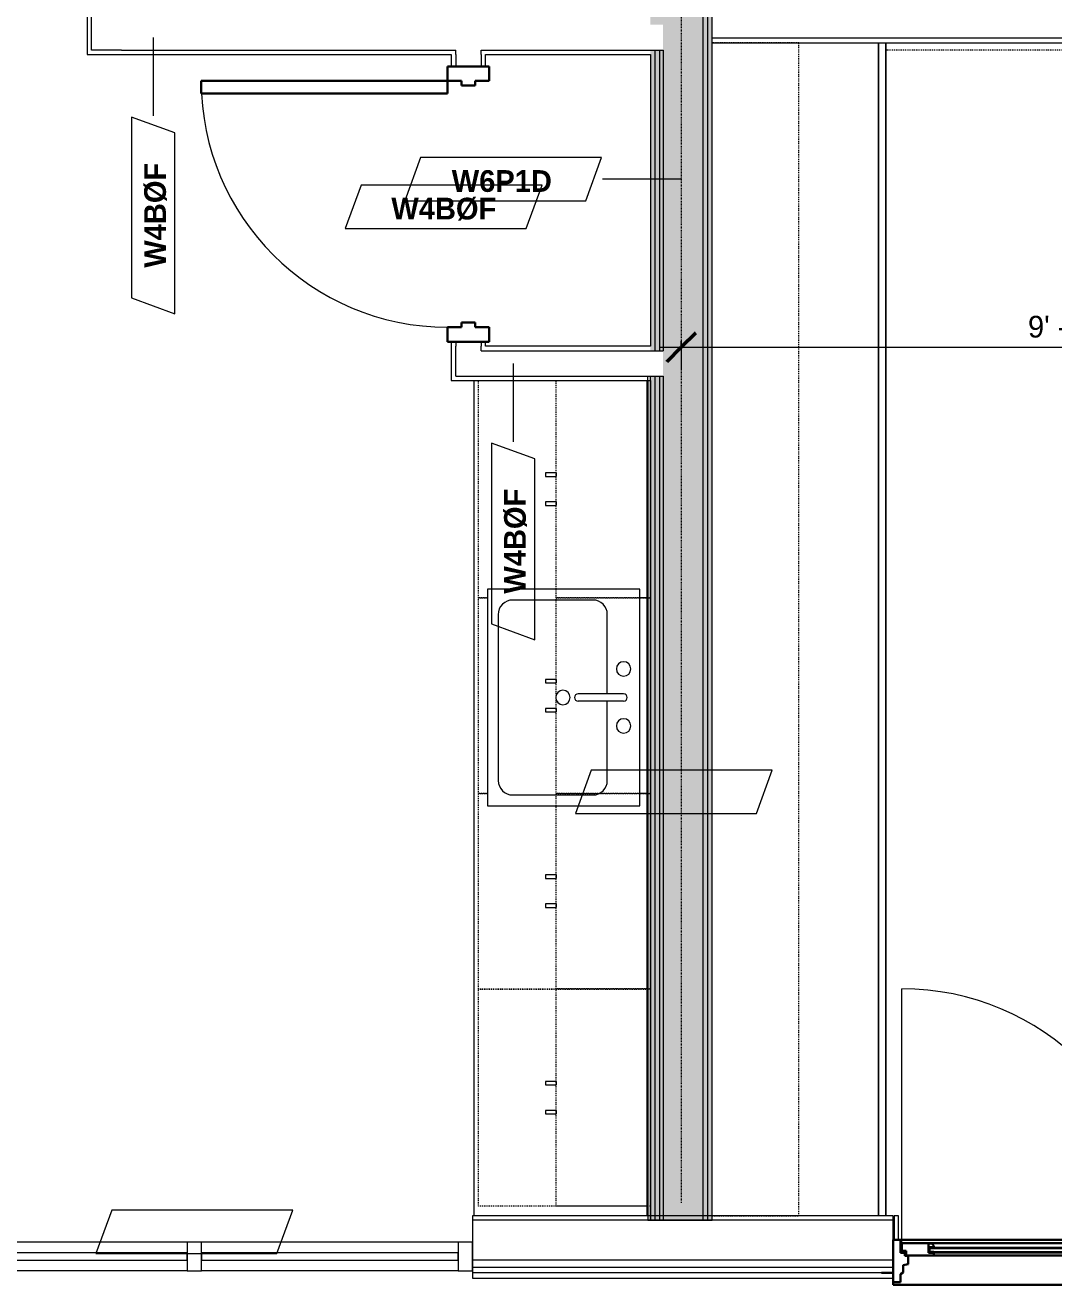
# Model space of a CAD drawing. Header units: inches. Extents: x -4010 to -1814, y 9846 to 12241.
# Drawn here: x -3006.9 to -2864.9, y 11275.4 to 11449.3 of the extents above; entities that cross this region are included whole.
import ezdxf

# ---------------------------------------------------------------- set-up
doc = ezdxf.new("R2010")
doc.units = ezdxf.units.IN
doc.header["$MEASUREMENT"] = 0
doc.linetypes.add('Dash', pattern=[0.25, 0.125, -0.125])
doc.linetypes.add('Dash 3_32_', pattern=[0.1875, 0.09375, -0.09375])
for name, color, linetype, lineweight in [('0-1', 7, 'Continuous', 5), ('0-2', 7, 'Continuous', 9), ('A-ANNO-DIMS', 211, 'Continuous', 9), ('A-ANNO-DIMS-32', 211, 'Continuous', 9), ('A-DETL-1', 90, 'Dash 3_32_', 18), ('A-DOOR-1', 7, 'Continuous', 9), ('A-DOOR-2', 10, 'Continuous', 30), ('A-DOOR-FRAM-1', 7, 'Continuous', 9), ('A-DOOR-FRAM-2', 10, 'Continuous', 30), ('A-DOOR-GLAZ-1', 7, 'Continuous', 9), ('A-GLAZ-CURT-1', 7, 'Continuous', 9), ('A-GLAZ-CWMG-1', 7, 'Continuous', 9), ('A-WALL', 113, 'Continuous', 18), ('A-WALL-1', 7, 'Continuous', 9), ('A-WALL-2', 250, 'Continuous', 18), ('A-WALL-3', 113, 'Continuous', 9), ('A-WALL-IDEN', 211, 'Continuous', 9), ('I-FURN', 30, 'Continuous', 9), ('I-FURN-HDLN', 30, 'Dash', 9), ('I-WALL-1', 21, 'Continuous', 18), ('I-WALL-2', 241, 'Continuous', 5), ('I-WALL-3', 7, 'Continuous', 9), ('P-SANR-FIXT-2', 7, 'Continuous', 9), ('Q-CASE', 31, 'Continuous', 9), ('Q-CASE-1', 7, 'Dash', 9), ('Q-CASE-2', 7, 'Continuous', 9), ('Q-CASE-HDLN', 31, 'Dash', 9)]:
    doc.layers.add(name, color=color, linetype=linetype, lineweight=lineweight)
doc.styles.add('Century Gothic', font='ufonts.com_century-gothic.ttf', dxfattribs={"height": 3})
doc.styles.add('Century Gothic_B_1', font='GOTHICB.TTF', dxfattribs={"height": 3})
doc.dimstyles.new('OD_1__HACK_2', dxfattribs={"dimscale": 12, "dimtxt": 3.132505, "dimasz": 0.333333, "dimexe": 0.25, "dimexo": 0.166667, "dimgap": 0.041667, "dimtad": 1, "dimdec": 4, "dimrnd": 0.0625, "dimzin": 3, "dimdsep": 46, "dimlunit": 4, "dimtxsty": 'Century Gothic', "dimblk1": 'OBLIQUE', "dimblk2": 'OBLIQUE', "dimsah": 1, "dimcen": 0.09, "dimdle": 0.25, "dimazin": 0, "dimtfac": 1, "dimtdec": 4, "dimtix": 1, "dimtmove": 0, "dimatfit": 3, "dimfxl": 1, "dimtvp": 1, "dimtfill": 1, "dimfrac": 2, "dimtolj": 1, "dimtzin": 0, "dimarcsym": 2})

# ---------------------------------------------------------------- blocks, each defined once
blk = doc.blocks.new('Bayer Built Door - 37-1_2__ x 81-3_4__ - 1st floor-3089957-UNIT PLANS - 1ST FLOOR')
at = {"layer": 'A-DOOR-1'}
blk.add_line((17.56, -0.53), (17.56, -35.66), dxfattribs=at)
blk.add_arc((17.56, -0.53), 35.13, 180, 270, dxfattribs=at)
at = {"layer": 'A-DOOR-2'}
for p, q in [((-16.95, 0.54), (-17.56, 0.53)), ((-17.56, 0.53), (-17.56, -0.53)), ((-16.95, 1.19), (-16.95, 0.54)), ((-16.95, 1.19), (-13.13, 1.19)), ((-13.87, 0.78), (-13.13, 0.78)), ((-13.87, -0.53), (-13.87, 0.78)), ((-13.13, 0.03), (-13.87, 0.03)), ((-13.13, 0.87), (-13.16, 1.19)), ((13.12, 1.19), (-13.13, 1.19)), ((-13.13, 0.78), (-13.13, 0.87)), ((-13.13, -0.03), (-13.13, 0.03)), ((13.12, 0.87), (13.16, 1.19)), ((13.12, 0.78), (13.12, 0.87)), ((13.87, 0.78), (13.12, 0.78)), ((13.12, 0.03), (13.87, 0.03)), ((13.12, -0.03), (13.12, 0.03)), ((16.95, 1.19), (13.12, 1.19)), ((13.87, -0.53), (13.87, 0.78)), ((16.95, 1.19), (16.95, 0.54)), ((16.95, 0.54), (17.56, 0.53)), ((17.56, 0.53), (17.56, -0.53)), ((-17.56, -0.53), (-13.13, -0.53)), ((-13.87, -0.47), (-13.36, -0.47)), ((-13.87, -0.53), (-13.87, -0.47)), ((-13.36, -0.47), (-13.16, -0.22)), ((-13.16, -0.22), (-13.13, -0.03)), ((13.12, -0.53), (-13.13, -0.53)), ((13.16, -0.22), (13.12, -0.03)), ((17.56, -0.53), (13.12, -0.53)), ((13.36, -0.47), (13.16, -0.22)), ((13.87, -0.47), (13.36, -0.47)), ((13.87, -0.53), (13.87, -0.47))]:
    blk.add_line(p, q, dxfattribs=at)
at = {"layer": 'A-DOOR-FRAM-1'}
for p, q in [((-18, -1), (-18.63, -1)), ((-18.63, -1), (-18.63, -4.31)), ((-18, -4.31), (-18, -1)), ((18.62, -1), (18, -1)), ((18, -1), (18, -4.31)), ((18.62, -4.31), (18.62, -1)), ((-18.63, -4.31), (-18, -4.31)), ((18, -4.31), (18.62, -4.31))]:
    blk.add_line(p, q, dxfattribs=at)
at = {"layer": 'A-DOOR-FRAM-2'}
for p, q in [((18.75, 5.22), (-18.75, 5.22)), ((-18.75, 5.22), (-18.75, 4.31)), ((18.75, 4.31), (18.75, 5.22)), ((-20.38, 3.56), (-18.75, 3.56)), ((-18.75, 4.87), (-18.75, -1)), ((-18.75, 4.87), (-17.72, 4.87)), ((-17.72, 3.75), (-17.72, 4.87)), ((-17.38, 3.51), (-17.72, 3.75)), ((-17.38, 2.51), (-17.38, 3.51)), ((17.38, 3.51), (17.72, 3.75)), ((17.38, 2.51), (17.38, 3.51)), ((17.72, 3.75), (17.72, 4.87)), ((18.75, 4.87), (17.72, 4.87)), ((18.75, 4.87), (18.75, -1)), ((20.37, 3.56), (18.75, 3.56)), ((-16.69, 2.36), (-17.38, 2.51)), ((-16.69, 1.22), (-16.69, 2.36)), ((16.69, 2.36), (17.38, 2.51)), ((16.69, 1.22), (16.69, 2.36)), ((-17.72, 0.78), (-17.14, 0.78)), ((-17.72, -1), (-17.72, 0.78)), ((-17.14, 0.78), (-17.14, 1.22)), ((-17.14, 1.22), (-16.69, 1.22)), ((17.14, 1.22), (16.69, 1.22)), ((17.14, 0.78), (17.14, 1.22)), ((17.72, 0.78), (17.14, 0.78)), ((17.72, -1), (17.72, 0.78)), ((-18.37, -1), (-18.75, -1)), ((-18.75, -1), (-17.72, -1)), ((-18.75, -1), (-18.63, -1)), ((-18, -1), (18, -1)), ((18.75, -1), (17.72, -1)), ((18.62, -1), (18.75, -1))]:
    blk.add_line(p, q, dxfattribs=at)
at = {"layer": 'A-DOOR-GLAZ-1'}
for p, q in [((-13.13, 0.62), (-13.87, 0.62)), ((-13.87, 0.19), (-13.13, 0.19)), ((-13.66, 0.62), (-13.66, 0.19)), ((13.12, 0.78), (-13.13, 0.78)), ((13.12, 0.62), (-13.13, 0.62)), ((13.12, 0.19), (-13.13, 0.19)), ((13.12, 0.03), (-13.13, 0.03)), ((13.12, 0.62), (13.87, 0.62)), ((13.87, 0.19), (13.12, 0.19)), ((13.66, 0.62), (13.66, 0.19))]:
    blk.add_line(p, q, dxfattribs=at)
blk = doc.blocks.new('System Panel - Glazed-2441747-UNIT PLANS - 1ST FLOOR')
at = {"layer": 'A-GLAZ-CURT-1'}
for p, q in [((17.7, 0.5), (-17.7, 0.5)), ((-17.7, 0.5), (-17.7, -0.5)), ((17.7, -0.5), (17.7, 0.5)), ((-17.7, -0.5), (17.7, -0.5))]:
    blk.add_line(p, q, dxfattribs=at)
blk = doc.blocks.new('Rectangular Mullion - 2_ x 4_ rectangular-2441748-UNIT PLANS - 1ST FLOOR')
at = {"layer": 'A-GLAZ-CWMG-1'}
for p, q in [((-2, 2), (0, 2)), ((-2, -2), (-2, 2)), ((0, 2), (0, -2)), ((0, -2), (-2, -2))]:
    blk.add_line(p, q, dxfattribs=at)
blk = doc.blocks.new('Rectangular Mullion - 2_ x 4_ rectangular-2352499-UNIT PLANS - 1ST FLOOR')
at = {"layer": 'A-GLAZ-CWMG-1'}
for p, q in [((-2984.53, 11281.29), (-3019.92, 11281.29)), ((-2984.53, 11277.29), (-3019.92, 11277.29))]:
    blk.add_line(p, q, dxfattribs=at)
blk = doc.blocks.new('System Panel - Glazed-2441750-UNIT PLANS - 1ST FLOOR')
at = {"layer": 'A-GLAZ-CURT-1'}
for p, q in [((17.7, 0.5), (-17.7, 0.5)), ((-17.7, 0.5), (-17.7, -0.5)), ((17.7, -0.5), (17.7, 0.5)), ((-17.7, -0.5), (17.7, -0.5))]:
    blk.add_line(p, q, dxfattribs=at)
blk = doc.blocks.new('Rectangular Mullion - 2_ x 4_ rectangular-V31-UNIT PLANS - 1ST FLOOR')
at = {"layer": 'A-GLAZ-CWMG-1'}
for p, q in [((-2947.13, 11281.29), (-2982.53, 11281.29)), ((-2947.13, 11281.29), (-2947.13, 11279.79)), ((-2947.13, 11278.79), (-2947.13, 11277.29)), ((-2947.13, 11277.29), (-2982.53, 11277.29))]:
    blk.add_line(p, q, dxfattribs=at)
blk = doc.blocks.new('Rectangular Mullion - 2_ x 4_ rectangular-2441751-UNIT PLANS - 1ST FLOOR')
at = {"layer": 'A-GLAZ-CWMG-1'}
for p, q in [((-1, 2), (1, 2)), ((-1, -2), (-1, 2)), ((1, 2), (1, -2)), ((1, -2), (-1, -2))]:
    blk.add_line(p, q, dxfattribs=at)
blk = doc.blocks.new('CTR - 1st Phase - Shell_rvt-1-UNIT PLANS - 1ST FLOOR')
at = {"layer": 'A-WALL-1'}
for p, q in [((-2887.07, 11284.91), (-2945.12, 11284.91)), ((-2945.12, 11284.91), (-2945.12, 11276.29)), ((-2887.07, 11276.29), (-2887.07, 11284.91)), ((-2945.12, 11276.29), (-2887.07, 11276.29))]:
    blk.add_line(p, q, dxfattribs=at)
at = {"layer": 'A-WALL-2'}
for p, q in [((-2887.07, 11284.29), (-2945.12, 11284.29)), ((-2887.07, 11278.79), (-2945.12, 11278.79)), ((-2887.07, 11277.79), (-2945.12, 11277.79)), ((-2887.07, 11277.04), (-2945.12, 11277.04))]:
    blk.add_line(p, q, dxfattribs=at)
at = {"layer": '0-2', "rotation": 180}
blk.add_blockref('Bayer Built Door - 37-1_2__ x 81-3_4__ - 1st floor-3089957-UNIT PLANS - 1ST FLOOR', (-2868.32, 11280.6), dxfattribs=at)
at = {"layer": '0-2'}
for name, p in [('Rectangular Mullion - 2_ x 4_ rectangular-2352499-UNIT PLANS - 1ST FLOOR', (0, 0)), ('Rectangular Mullion - 2_ x 4_ rectangular-V31-UNIT PLANS - 1ST FLOOR', (0, 0)), ('System Panel - Glazed-2441747-UNIT PLANS - 1ST FLOOR', (-3002.22, 11279.29)), ('System Panel - Glazed-2441750-UNIT PLANS - 1ST FLOOR', (-2964.82, 11279.29))]:
    blk.add_blockref(name, p, dxfattribs=at)
at = {"layer": '0-2', "extrusion": (0, 0, -1), "rotation": 180}
for name, p in [('Rectangular Mullion - 2_ x 4_ rectangular-2441751-UNIT PLANS - 1ST FLOOR', (2983.53, 11279.29)), ('Rectangular Mullion - 2_ x 4_ rectangular-2441748-UNIT PLANS - 1ST FLOOR', (2945.12, 11279.29))]:
    blk.add_blockref(name, p, dxfattribs=at)
blk = doc.blocks.new('HOLLOW METAL - COMMON_2-10 x 6-8-2191991-UNIT PLANS - 1ST FLOOR')
at = {"layer": 'A-DOOR-1'}
blk.add_arc((17, 3.125), 34, 90, 180, dxfattribs=at)
at = {"layer": 'A-DOOR-2'}
for p, q in [((17, 37.125), (15.25, 37.125)), ((15.25, 37.125), (15.25, 3.125)), ((17, 3.125), (17, 37.125)), ((15.25, 3.125), (17, 3.125))]:
    blk.add_line(p, q, dxfattribs=at)
at = {"layer": 'A-DOOR-FRAM-2'}
for p, q in [((-17, 3.125), (-19, 3.125)), ((-19, 3.125), (-19, -2.625)), ((-17, 1.1875), (-17, 3.125)), ((17, 3.125), (17, 1.1875)), ((19, 3.125), (17, 3.125)), ((19, -2.625), (19, 3.125)), ((-16.375, 1.1875), (-17, 1.1875)), ((-16.375, -0.6875), (-16.375, 1.1875)), ((17, 1.1875), (16.375, 1.1875)), ((16.375, 1.1875), (16.375, -0.6875)), ((-17, -2.625), (-17, -0.6875)), ((-17, -0.6875), (-16.375, -0.6875)), ((16.375, -0.6875), (17, -0.6875)), ((17, -0.6875), (17, -2.625)), ((-19, -2.625), (-17, -2.625)), ((17, -2.625), (19, -2.625))]:
    blk.add_line(p, q, dxfattribs=at)
blk = doc.blocks.new('Base Cabinet-Double Door _ 1 Drawer - 27_-2184254-UNIT PLANS - 1ST FLOOR')
at = {"layer": 'Q-CASE-1'}
for p, q in [((-12.76, -1.7), (-12.76, -0.62)), ((14.24, -0.62), (14.24, -1.7)), ((-12.76, -24), (-12.76, -22.76)), ((14.24, -24), (-12.76, -24)), ((14.24, -22.76), (14.24, -24))]:
    blk.add_line(p, q, dxfattribs=at)
blk = doc.blocks.new('Base Cabinet-Double Door _ 1 Drawer - 30_-344004-UNIT PLANS - 1ST FLOOR')
at = {"layer": 'Q-CASE-1'}
for p, q in [((15.74, -0.62), (15.74, -1.7)), ((15.74, -24), (-14.26, -24)), ((15.74, -22.76), (15.74, -24))]:
    blk.add_line(p, q, dxfattribs=at)
blk = doc.blocks.new('M_Counter Top w Sink - 600mm Depth-2186009-UNIT PLANS - 1ST FLOOR')
at = {"layer": 'Q-CASE'}
blk.add_line((-46.02, -0.75), (69.29, -0.75), dxfattribs=at)
at = {"layer": 'Q-CASE-2'}
blk.add_line((-46.02, -24.61), (69.29, -24.61), dxfattribs=at)
blk = doc.blocks.new('M_Sink Kitchen-Single - 760 x 535mm-2145564-UNIT PLANS - 1ST FLOOR')
at = {"layer": 'P-SANR-FIXT-2'}
for p, q in [((15.58, 10.62), (-14.34, 10.62)), ((-14.34, 10.62), (-14.34, -10.44)), ((15.58, -10.44), (15.58, 10.62)), ((0.12, 8.37), (0.12, 2.09)), ((1.12, 8.37), (1.12, 2.09)), ((0.12, 6.12), (-10.84, 6.12)), ((12.08, 6.12), (1.12, 6.12)), ((-12.84, 4.12), (-12.84, -6.94)), ((14.08, -6.94), (14.08, 4.12)), ((-10.84, -8.94), (12.08, -8.94)), ((-14.34, -10.44), (15.58, -10.44))]:
    blk.add_line(p, q, dxfattribs=at)
for centre, radius, start, end in [((-3.32, 8.37), 1, 360, 180), ((0.62, 8.37), 0.5, 360, 180), ((4.55, 8.37), 1, 360, 180), ((-3.32, 8.37), 1, 180, 360), ((4.55, 8.37), 1, 180, 360), ((-10.84, 4.12), 2, 90, 180), ((12.08, 4.12), 2, 360, 90), ((0.62, 2.09), 0.5, 180, 0), ((0.62, 0), 1, 360, 180), ((0.62, 0), 1, 180, 0), ((-10.84, -6.94), 2, 180, 270), ((12.08, -6.94), 2, 270, 0)]:
    blk.add_arc(centre, radius, start, end, dxfattribs=at)
blk = doc.blocks.new('300 Series Wall Hung Cabinet_302 - 30_W x 36_H-2184075-UNIT PLANS - 1ST FLOOR')
at = {"layer": 'Q-CASE-1'}
for p, q in [((-15, 4.25), (-15, 17.25)), ((-15, 17.25), (15, 17.25)), ((15, 17.25), (15, 4.25)), ((15, 4.25), (-15, 4.25))]:
    blk.add_line(p, q, dxfattribs=at)
at = {"layer": 'Q-CASE-2'}
for p, q in [((-1.76, 18.75), (-2.25, 18.75)), ((-2.25, 18.75), (-2.25, 17.25)), ((-1.76, 17.25), (-1.76, 18.75)), ((2.24, 18.75), (1.75, 18.75)), ((1.75, 18.75), (1.75, 17.25)), ((2.24, 17.25), (2.24, 18.75)), ((-1.76, 17.25), (-2.25, 17.25)), ((2.24, 17.25), (1.75, 17.25))]:
    blk.add_line(p, q, dxfattribs=at)
blk = doc.blocks.new('300 Series Wall Hung Cabinet_302 - 27_W x 36_H-2186186-UNIT PLANS - 1ST FLOOR')
at = {"layer": 'Q-CASE-1'}
for p, q in [((-13.5, 4.25), (-13.5, 17.25)), ((-13.5, 17.25), (13.5, 17.25)), ((13.5, 17.25), (13.5, 4.25)), ((13.5, 4.25), (-13.5, 4.25))]:
    blk.add_line(p, q, dxfattribs=at)
at = {"layer": 'Q-CASE-2'}
for p, q in [((-1.76, 18.75), (-2.25, 18.75)), ((-2.25, 18.75), (-2.25, 17.25)), ((-1.76, 17.25), (-1.76, 18.75)), ((2.24, 18.75), (1.75, 18.75)), ((1.75, 18.75), (1.75, 17.25)), ((2.24, 17.25), (2.24, 18.75)), ((-1.76, 17.25), (-2.25, 17.25)), ((2.24, 17.25), (1.75, 17.25))]:
    blk.add_line(p, q, dxfattribs=at)
blk = doc.blocks.new('Base Cabinet-Double Door _ 1 Drawer - 27_-V54-UNIT PLANS - 1ST FLOOR')
at = {"layer": 'Q-CASE-1'}
for p, q in [((-12.76, -1.7), (-12.76, -0.62)), ((14.24, -0.62), (14.24, -24)), ((-12.76, -24), (-12.76, -22.76)), ((14.24, -24), (-12.76, -24))]:
    blk.add_line(p, q, dxfattribs=at)
blk = doc.blocks.new('Base Cabinet-Double Door _ 1 Drawer - 30_-V55-UNIT PLANS - 1ST FLOOR')
at = {"layer": 'Q-CASE-1'}
for p, q in [((-14.26, -24), (-14.26, -0.62)), ((15.74, -0.62), (15.74, -24)), ((15.74, -24), (-14.26, -24))]:
    blk.add_line(p, q, dxfattribs=at)
blk = doc.blocks.new('CTR - 1st Phase - Common Walls_rvt-1-UNIT PLANS - 1ST FLOOR')
at = {"layer": 'I-WALL-1'}
blk.add_hatch(color=256, dxfattribs=at).paths.add_polyline_path([(-2912.7, 11284.29), (-2912.07, 11284.29), (-2912.07, 11641.24), (-2912.7, 11641.24), (-2912.7, 11342.82)], flags=0)
at = {"layer": 'I-WALL-2'}
for points in [[(-2913.32, 11284.29), (-2913.32, 11646.74), (-2918.82, 11646.74), (-2918.82, 11284.29)], [(-2912.7, 11284.29), (-2912.7, 11641.24), (-2913.32, 11641.24), (-2913.32, 11284.29)]]:
    blk.add_hatch(color=256, dxfattribs=at).paths.add_polyline_path(points, flags=0)
h = blk.add_hatch(color=256, dxfattribs=at)
h.paths.add_polyline_path([(-2920.57, 11284.29), (-2919.95, 11284.29), (-2919.95, 11400.85), (-2920.57, 11400.85), (-2920.57, 11342.82)], flags=0)
h.paths.add_polyline_path([(-2919.95, 11404.35), (-2919.95, 11445.85), (-2920.57, 11445.85), (-2920.57, 11404.35)], flags=0)
h.paths.add_polyline_path([(-2920.57, 11449.35), (-2919.95, 11449.35), (-2919.95, 11541.23), (-2920.57, 11541.23), (-2920.57, 11449.98)], flags=0)
h.paths.add_polyline_path([(-2920.57, 11544.73), (-2919.95, 11544.73), (-2919.95, 11641.24), (-2920.57, 11641.24), (-2920.57, 11545.35)], flags=0)
h = blk.add_hatch(color=256, dxfattribs=at)
h.paths.add_polyline_path([(-2919.95, 11284.29), (-2919.32, 11284.29), (-2919.32, 11400.85), (-2919.95, 11400.85), (-2919.95, 11342.82)], flags=0)
h.paths.add_polyline_path([(-2919.95, 11404.35), (-2919.32, 11404.35), (-2919.32, 11445.85), (-2919.95, 11445.85), (-2919.95, 11417.65)], flags=0)
h.paths.add_polyline_path([(-2919.32, 11449.35), (-2919.32, 11541.23), (-2919.95, 11541.23), (-2919.95, 11449.35)], flags=0)
h.paths.add_polyline_path([(-2919.32, 11544.73), (-2919.32, 11641.24), (-2919.95, 11641.24), (-2919.95, 11544.73)], flags=0)
h = blk.add_hatch(color=256, dxfattribs=at)
h.paths.add_polyline_path([(-2919.32, 11284.29), (-2918.82, 11284.29), (-2918.82, 11400.85), (-2919.32, 11400.85), (-2919.32, 11342.82)], flags=0)
h.paths.add_polyline_path([(-2918.82, 11404.35), (-2918.82, 11445.85), (-2919.32, 11445.85), (-2919.32, 11404.35)], flags=0)
h.paths.add_polyline_path([(-2918.82, 11449.35), (-2918.82, 11541.23), (-2919.32, 11541.23), (-2919.32, 11449.35)], flags=0)
h.paths.add_polyline_path([(-2919.32, 11544.73), (-2918.82, 11544.73), (-2918.82, 11641.24), (-2919.32, 11641.24), (-2919.32, 11548.6)], flags=0)
at = {"layer": 'A-WALL-1'}
for p, q in [((-2998.32, 11469.41), (-2998.32, 11445.23)), ((-2998.32, 11445.23), (-2997.7, 11445.23)), ((-2997.7, 11445.23), (-2993.57, 11445.23)), ((-2993.57, 11445.23), (-2948.07, 11445.23)), ((-2948.07, 11445.23), (-2948.07, 11443.6)), ((-2943.32, 11445.23), (-2920.57, 11445.23)), ((-2943.32, 11443.6), (-2943.32, 11445.23)), ((-2948.07, 11405.6), (-2948.07, 11404.98)), ((-2943.32, 11404.98), (-2943.32, 11405.6)), ((-2948.07, 11404.98), (-2948.07, 11400.85)), ((-2920.57, 11404.98), (-2943.32, 11404.98)), ((-2948.07, 11400.85), (-2948.07, 11400.23)), ((-2948.07, 11400.23), (-2920.95, 11400.23)), ((-2920.95, 11400.23), (-2920.95, 11284.29)), ((-2920.57, 11284.29), (-2920.57, 11397.37)), ((-2920.95, 11284.29), (-2920.57, 11284.29))]:
    blk.add_line(p, q, dxfattribs=at)
at = {"layer": 'A-WALL-2'}
for p, q in [((-2913.32, 11641.24), (-2913.32, 11400.85)), ((-2912.7, 11641.24), (-2912.7, 11284.29)), ((-2997.7, 11445.85), (-2997.7, 11470.04)), ((-2994.2, 11445.85), (-2997.7, 11445.85)), ((-2993.57, 11445.85), (-2994.2, 11445.85)), ((-2993.57, 11445.85), (-2947.45, 11445.85)), ((-2947.45, 11445.23), (-2947.45, 11445.85)), ((-2947.45, 11445.23), (-2947.45, 11443.6)), ((-2943.95, 11445.85), (-2920.57, 11445.85)), ((-2943.95, 11445.23), (-2943.95, 11445.85)), ((-2943.95, 11445.23), (-2943.95, 11443.6)), ((-2920.57, 11445.85), (-2919.95, 11445.85)), ((-2919.95, 11445.85), (-2919.95, 11404.35)), ((-2919.95, 11445.85), (-2919.32, 11445.85)), ((-2919.32, 11445.85), (-2919.32, 11404.35)), ((-2919.32, 11445.85), (-2918.82, 11445.85)), ((-2918.82, 11445.85), (-2918.82, 11404.35)), ((-2947.45, 11405.6), (-2947.45, 11404.98)), ((-2943.95, 11405.6), (-2943.95, 11404.98)), ((-2947.45, 11404.35), (-2947.45, 11404.98)), ((-2947.45, 11400.85), (-2947.45, 11404.35)), ((-2943.95, 11404.35), (-2943.95, 11404.98)), ((-2943.95, 11404.35), (-2920.57, 11404.35)), ((-2920.57, 11404.35), (-2919.95, 11404.35)), ((-2919.95, 11404.35), (-2919.32, 11404.35)), ((-2919.32, 11404.35), (-2918.82, 11404.35)), ((-2947.45, 11400.85), (-2920.95, 11400.85)), ((-2920.95, 11400.85), (-2920.57, 11400.85)), ((-2920.95, 11400.85), (-2920.57, 11400.85)), ((-2920.95, 11400.23), (-2920.95, 11400.85)), ((-2920.57, 11400.85), (-2919.95, 11400.85)), ((-2920.57, 11400.23), (-2920.57, 11400.85)), ((-2920.57, 11400.23), (-2920.57, 11397.37)), ((-2920.57, 11397.37), (-2920.57, 11400.23)), ((-2919.95, 11400.85), (-2919.95, 11397.37)), ((-2919.95, 11400.85), (-2919.32, 11400.85)), ((-2919.32, 11400.85), (-2919.32, 11397.37)), ((-2919.32, 11400.85), (-2918.82, 11400.85)), ((-2918.82, 11400.85), (-2918.82, 11397.37)), ((-2913.32, 11400.85), (-2913.32, 11397.37)), ((-2919.95, 11397.37), (-2919.95, 11284.29)), ((-2919.32, 11397.37), (-2919.32, 11284.29)), ((-2918.82, 11397.37), (-2918.82, 11284.29)), ((-2913.32, 11397.37), (-2913.32, 11284.29))]:
    blk.add_line(p, q, dxfattribs=at)
at = {"layer": 'I-WALL-3'}
for p, q in [((-2912.07, 11284.29), (-2912.07, 11640.61)), ((-2920.57, 11445.23), (-2920.57, 11404.98)), ((-2920.57, 11397.37), (-2920.57, 11284.29)), ((-2920.57, 11284.29), (-2912.07, 11284.29))]:
    blk.add_line(p, q, dxfattribs=at)
at = {"layer": '0-2'}
for name, p, rotation in [('HOLLOW METAL - COMMON_2-10 x 6-8-2191991-UNIT PLANS - 1ST FLOOR', (-2945.45, 11424.6), 89.99999999999825), ('M_Counter Top w Sink - 600mm Depth-2186009-UNIT PLANS - 1ST FLOOR', (-2920.32, 11354.21), 269.999999999999), ('Base Cabinet-Double Door _ 1 Drawer - 30_-344004-UNIT PLANS - 1ST FLOOR', (-2920.32, 11385.96), 269.999999999999), ('300 Series Wall Hung Cabinet_302 - 30_W x 36_H-2184075-UNIT PLANS - 1ST FLOOR', (-2916.32, 11385.23), 90), ('M_Sink Kitchen-Single - 760 x 535mm-2145564-UNIT PLANS - 1ST FLOOR', (-2932.64, 11357.09), 269.999999999999), ('Base Cabinet-Double Door _ 1 Drawer - 27_-2184254-UNIT PLANS - 1ST FLOOR', (-2920.32, 11357.46), 269.999999999999), ('300 Series Wall Hung Cabinet_302 - 27_W x 36_H-2186186-UNIT PLANS - 1ST FLOOR', (-2916.32, 11356.73), 90), ('Base Cabinet-Double Door _ 1 Drawer - 27_-V54-UNIT PLANS - 1ST FLOOR', (-2920.32, 11330.46), 269.999999999999), ('300 Series Wall Hung Cabinet_302 - 27_W x 36_H-2186186-UNIT PLANS - 1ST FLOOR', (-2916.32, 11329.73), 90), ('Base Cabinet-Double Door _ 1 Drawer - 30_-V55-UNIT PLANS - 1ST FLOOR', (-2920.32, 11301.96), 269.999999999999), ('300 Series Wall Hung Cabinet_302 - 30_W x 36_H-2184075-UNIT PLANS - 1ST FLOOR', (-2916.32, 11301.23), 90)]:
    blk.add_blockref(name, p, dxfattribs=dict(at, rotation=rotation))
blk = doc.blocks.new('Bed-Standard - Queen 60_ x 79_-V143-UNIT PLANS - 1ST FLOOR')
at = {"layer": 'I-FURN'}
for p, q in [((-19.31, 41.3), (40.69, 41.3)), ((-19.31, -37.39), (-19.31, 41.3)), ((40.69, 41.3), (40.69, -37.39)), ((40.69, -23.7), (-19.31, -17.13)), ((-16.31, -23.7), (37.69, -23.7)), ((-16.31, -35.7), (-16.31, -23.7)), ((37.69, -35.7), (37.69, -23.7)), ((-16.31, -35.7), (37.69, -35.7))]:
    blk.add_line(p, q, dxfattribs=at)
at = {"layer": 'I-FURN-HDLN'}
for p, q in [((-55.31, 77.3), (-7.94, 77.3)), ((-5.44, 77.3), (55.06, 77.3)), ((57.56, 77.3), (58.94, 77.3)), ((58.69, 77.3), (58.69, -37.39)), ((63.69, 77.3), (64.69, 77.3)), ((64.69, 77.3), (64.69, 75.61)), ((64.69, 68.86), (64.69, -13.39)), ((-55.31, 17.36), (-55.31, 51.36)), ((-55.31, -37.39), (-55.31, -37.2))]:
    blk.add_line(p, q, dxfattribs=at)
blk = doc.blocks.new('OD_CW_Base Cabinet - OD_CW_Base Cabinet-3857750-UNIT PLANS - 1ST FLOOR')
at = {"layer": 'Q-CASE'}
for p, q in [((0.74, 1), (162.69, 1)), ((162.69, 1), (0.74, 1)), ((0.74, 0), (162.69, 0)), ((162.69, 0), (0.74, 0))]:
    blk.add_line(p, q, dxfattribs=at)
blk = doc.blocks.new('OD_CW_Upper Cabinet - OD_CW_Upper Cabinet-3856828-UNIT PLANS - 1ST FLOOR')
at = {"layer": 'Q-CASE-HDLN'}
for p, q in [((162.69, 24), (0.74, 24)), ((0.74, 24), (0.74, 12)), ((162.69, 12), (162.69, 24)), ((0.74, 12), (162.69, 12))]:
    blk.add_line(p, q, dxfattribs=at)
blk = doc.blocks.new('DIMBLOCK241-UNIT PLANS - 1ST FLOOR')
at = {"layer": 'A-ANNO-DIMS-32'}
for p, q in [((-2802.45, 11412.24), (-2802.45, 11401.82)), ((-2802.45, 11404.82), (-2802.45, 11412.24)), ((-2916.32, 11405.65), (-2916.32, 11401.82)), ((-2916.32, 11404.82), (-2916.32, 11405.65)), ((-2919.32, 11404.82), (-2802.45, 11404.82))]:
    blk.add_line(p, q, dxfattribs=at)
at = {"layer": 'A-ANNO-DIMS-32', "lineweight": 50}
for p, q in [((-2916.32, 11404.82), (-2914.32, 11406.82)), ((-2802.45, 11404.82), (-2800.45, 11406.82)), ((-2916.32, 11404.82), (-2918.32, 11402.82)), ((-2802.45, 11404.82), (-2804.45, 11402.82))]:
    blk.add_line(p, q, dxfattribs=at)
at = {"layer": 'A-ANNO-DIMS-32', "color": 0, "insert": (-2868.46, 11409.17), "char_height": 3, "width": 21.7784, "attachment_point": 1, "line_spacing_factor": 0.984502, "style": 'Century Gothic', "bg_fill": 3, "box_fill_scale": 1.25, "bg_fill_color": 256, "bg_fill_true_color": 13158600, "bg_fill_transparency": 0}
blk.add_mtext('9\' - 5 7/8"', dxfattribs=at)
blk = doc.blocks.new('_Oblique')
at = {"color": 0, "linetype": 'ByBlock', "lineweight": -2}
blk.add_line((-0.5, -0.5), (0.5, 0.5), dxfattribs=at)
blk = doc.blocks.new('Wall Tag - Arch Wall-3956453-UNIT PLANS - 1ST FLOOR')
at = {"layer": 'A-WALL-IDEN'}
for p, q in [((-0.3561, 0.0937), (-0.4244, -0.0937)), ((0.4244, 0.0937), (-0.3561, 0.0937)), ((0.3561, -0.0937), (0.4244, 0.0937)), ((-0.4244, -0.0937), (0.3561, -0.0937))]:
    blk.add_line(p, q, dxfattribs=at)

msp = doc.modelspace()

# ---------------------------------------------------------------- block references
at = {"layer": '0-1'}
msp.add_blockref('CTR - 1st Phase - Shell_rvt-1-UNIT PLANS - 1ST FLOOR', (0, 0), dxfattribs=at)

# ---------------------------------------------------------------- next in the draw order: linework, layer by layer
at = {"layer": 'A-DETL-1'}
msp.add_line((-2916.32374, 11640.6144), (-2916.32374, 11286.6144), dxfattribs=at)
at = {"layer": 'A-WALL'}
msp.add_line((-2805.19874, 11447.4894), (-2912.07374, 11447.4894), dxfattribs=at)
at = {"layer": 'A-WALL-3'}
for p, q in [((-2912.07374, 11451.6144), (-2912.07374, 11446.8644)), ((-2912.07374, 11446.8644), (-2805.82374, 11446.8644))]:
    msp.add_line(p, q, dxfattribs=at)
at = {"layer": 'A-WALL-IDEN'}
for p, q in [((-2989.19981, 11447.6019), (-2989.19981, 11436.75874)), ((-2916.32374, 11428.03315), (-2927.16689, 11428.03315)), ((-2939.52441, 11402.6019), (-2939.52441, 11391.75874))]:
    msp.add_line(p, q, dxfattribs=at)

# ---------------------------------------------------------------- next in the draw order: block references
at = {"layer": '0-1'}
msp.add_blockref('CTR - 1st Phase - Common Walls_rvt-1-UNIT PLANS - 1ST FLOOR', (0, 0), dxfattribs=at)
at = {"layer": 'A-WALL-IDEN', "xscale": 31.99999999999999, "yscale": 31.99999999999999, "zscale": 31.99999999999999, "rotation": 89.99999999999991}
for p in [(-2989.19981, 11423.02704), (-2939.52441, 11378.02704)]:
    msp.add_blockref('Wall Tag - Arch Wall-3956453-UNIT PLANS - 1ST FLOOR', p, dxfattribs=at)
at = {"layer": 'A-WALL-IDEN', "xscale": 31.99999999999999, "yscale": 31.99999999999999, "zscale": 31.99999999999999}
for p in [(-2940.8986, 11428.03315), (-2949.11675, 11424.2269), (-2917.34322, 11343.44565), (-2983.52374, 11282.70741)]:
    msp.add_blockref('Wall Tag - Arch Wall-3956453-UNIT PLANS - 1ST FLOOR', p, dxfattribs=at)
at = {"layer": 'I-FURN', "rotation": 269.9999999999706}
msp.add_blockref('Bed-Standard - Queen 60_ x 79_-V143-UNIT PLANS - 1ST FLOOR', (-2874.68274, 11510.55292), dxfattribs=at)
at = {"layer": 'Q-CASE'}
for name, rotation in [('OD_CW_Upper Cabinet - OD_CW_Upper Cabinet-3856828-UNIT PLANS - 1ST FLOOR', 90.0000000000145), ('OD_CW_Base Cabinet - OD_CW_Base Cabinet-3857750-UNIT PLANS - 1ST FLOOR', 89.99999999999399)]:
    msp.add_blockref(name, (-2888.07374, 11284.17669), dxfattribs=dict(at, rotation=rotation))

# ---------------------------------------------------------------- next in the draw order: texts
at = {"layer": 'A-WALL-IDEN', "char_height": 3, "width": 17.372, "attachment_point": 1, "rotation": 90, "style": 'Century Gothic_B_1'}
for insert in [(-2990.44734, 11415.81111), (-2940.77195, 11370.81111)]:
    msp.add_mtext('W4BØF', dxfattribs=dict(at, insert=insert))
at = {"layer": 'A-WALL-IDEN', "char_height": 3, "attachment_point": 1, "style": 'Century Gothic_B_1'}
for s, insert, width in [('W6P1D', (-2947.99483, 11429.28068), 17.069), ('W4BØF', (-2956.33267, 11425.47443), 17.372)]:
    msp.add_mtext(s, dxfattribs=dict(at, insert=insert, width=width))

# ---------------------------------------------------------------- next in the draw order: dimensions: what is measured, and where the dimension line sits
at = {"layer": 'A-ANNO-DIMS'}
dim = msp.add_linear_dim(base=(-2802.44874, 11404.82249), p1=(-2916.32374, 11407.65092), p2=(-2802.44874, 11414.2394), dimstyle='OD_1__HACK_2', override={"dimpost": '<>', "dimfxl": 114.065436}, dxfattribs=at)
dim.commit()
dim.dimension.update_dxf_attribs({"geometry": 'DIMBLOCK241-UNIT PLANS - 1ST FLOOR', "text_midpoint": (-2859.38624, 11407.06416)})

doc.saveas('drawing.dxf')
